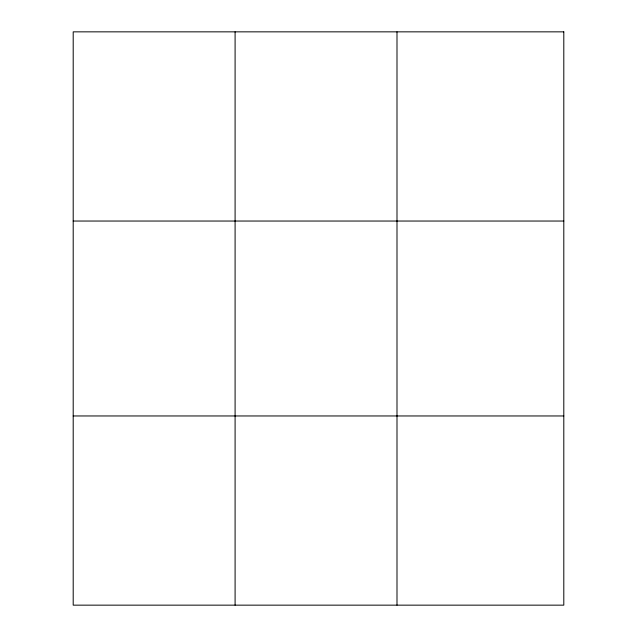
<?xml version="1.0" encoding="UTF-8"?>
<svg xmlns="http://www.w3.org/2000/svg" width="637" height="637" viewBox="0 0 637 637"><rect width="100%" height="100%" fill="white"/><g stroke="black" fill="none" stroke-linecap="round" stroke-linejoin="round"><path stroke-width="0.96" d="M235.093 605.15L235.093 31.85M396.994 605.15L396.994 31.85M73.199 221.039L563.801 221.039M73.199 415.961L563.801 415.961M563.801 31.85L563.801 605.15L73.199 605.15L73.199 31.85L563.801 31.85"/></g></svg>
